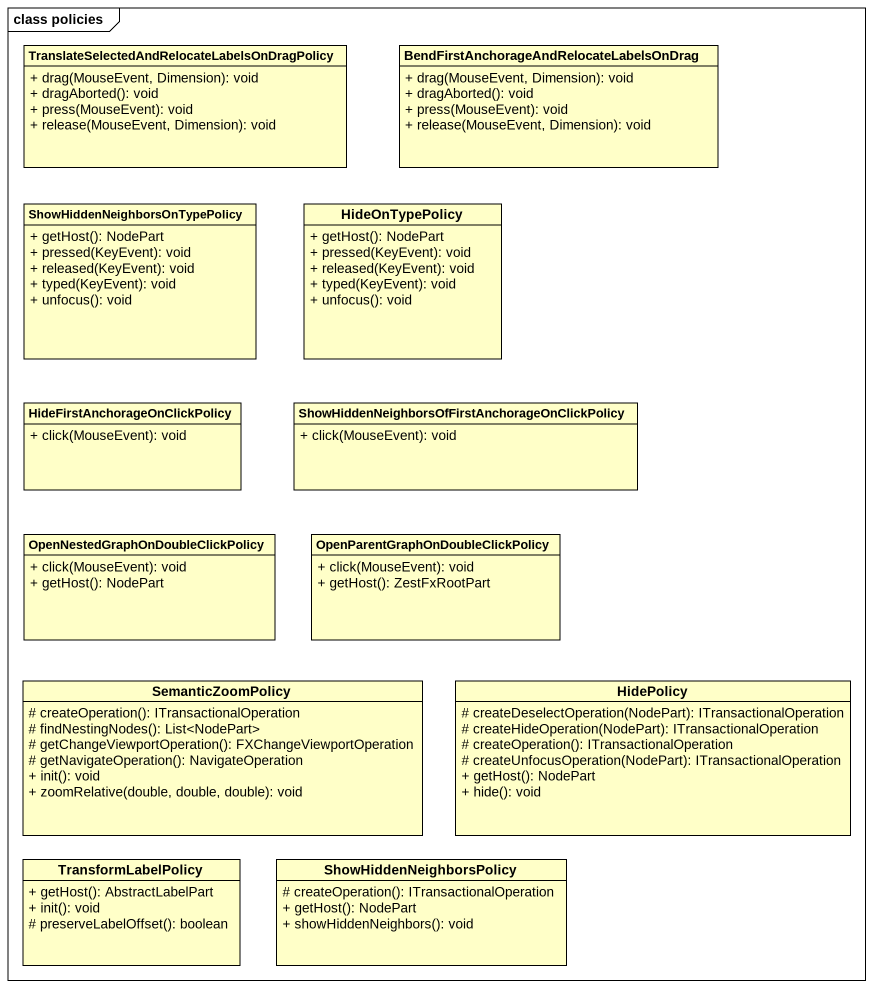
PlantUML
@startuml
mainframe class policies
hide circle
hide empty members
skinparam classAttributeIconSize 0
class "TranslateSelectedAndRelocateLabelsOnDragPolicy" as TranslateSelectedAndRelocate #FFFFC8 {
  + drag(MouseEvent, Dimension): void
  + dragAborted(): void
  + press(MouseEvent): void
  + release(MouseEvent, Dimension): void
}
class "BendFirstAnchorageAndRelocateLabelsOnDrag" as BendFirstAnchorageAndRelocat #FFFFC8 {
  + drag(MouseEvent, Dimension): void
  + dragAborted(): void
  + press(MouseEvent): void
  + release(MouseEvent, Dimension): void
}
class "ShowHiddenNeighborsOnTypePolicy" as ShowHiddenNeighborsOnTypePol #FFFFC8 {
  + getHost(): NodePart
  + pressed(KeyEvent): void
  + released(KeyEvent): void
  + typed(KeyEvent): void
  + unfocus(): void
}
class HideOnTypePolicy #FFFFC8 {
  + getHost(): NodePart
  + pressed(KeyEvent): void
  + released(KeyEvent): void
  + typed(KeyEvent): void
  + unfocus(): void
}
class "HideFirstAnchorageOnClickPolicy" as HideFirstAnchorageOnClickPol #FFFFC8 {
  + click(MouseEvent): void
}
class "ShowHiddenNeighborsOfFirstAnchorageOnClickPolicy" as ShowHiddenNeighborsOfFirstAn #FFFFC8 {
  + click(MouseEvent): void
}
class "OpenNestedGraphOnDoubleClickPolicy" as OpenNestedGraphOnDoubleClick #FFFFC8 {
  + click(MouseEvent): void
  + getHost(): NodePart
}
class "OpenParentGraphOnDoubleClickPolicy" as OpenParentGraphOnDoubleClick #FFFFC8 {
  + click(MouseEvent): void
  + getHost(): ZestFxRootPart
}
class SemanticZoomPolicy #FFFFC8 {
  # createOperation(): ITransactionalOperation
  # findNestingNodes(): List<NodePart>
  # getChangeViewportOperation(): FXChangeViewportOperation
  # getNavigateOperation(): NavigateOperation
  + init(): void
  + zoomRelative(double, double, double): void
}
class HidePolicy #FFFFC8 {
  # createDeselectOperation(NodePart): ITransactionalOperation
  # createHideOperation(NodePart): ITransactionalOperation
  # createOperation(): ITransactionalOperation
  # createUnfocusOperation(NodePart): ITransactionalOperation
  + getHost(): NodePart
  + hide(): void
}
class TransformLabelPolicy #FFFFC8 {
  + getHost(): AbstractLabelPart
  + init(): void
  # preserveLabelOffset(): boolean
}
class ShowHiddenNeighborsPolicy #FFFFC8 {
  # createOperation(): ITransactionalOperation
  + getHost(): NodePart
  + showHiddenNeighbors(): void
}
@enduml
